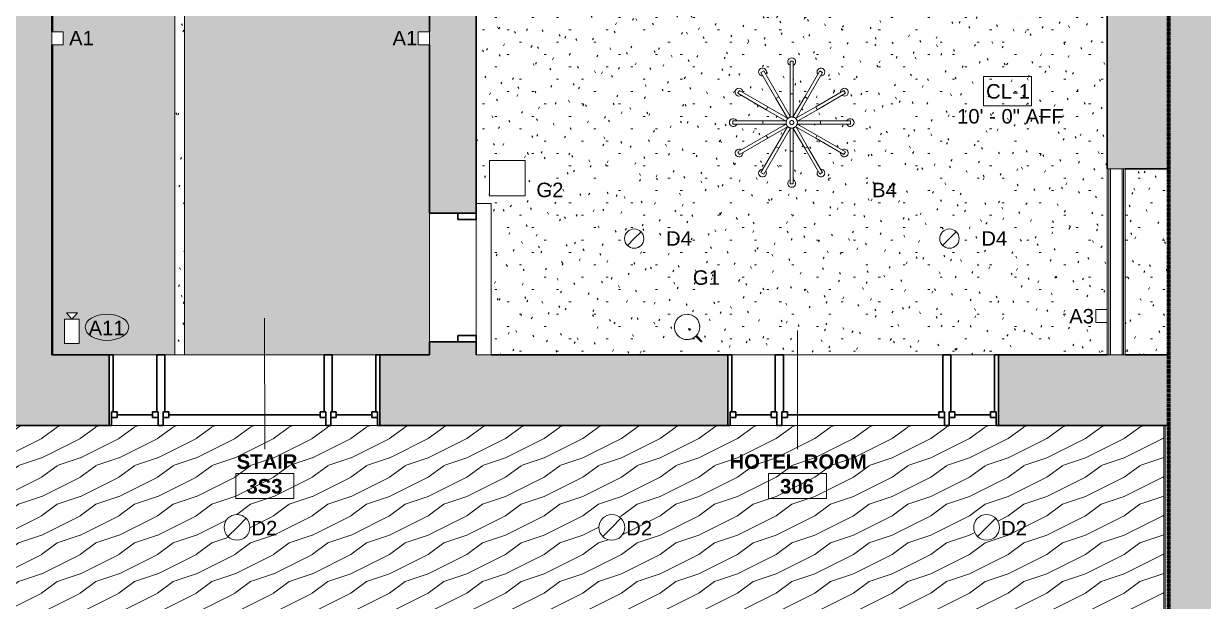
# Model space of a CAD drawing. Header units: inches. Extents: x -1176 to 1329, y -2524 to 978.
# Drawn here: x -353.6 to 12.6, y 29.9 to 209.3 of the extents above; entities that cross this region are included whole.
import ezdxf

# ---------------------------------------------------------------- set-up
doc = ezdxf.new("R2010")
doc.units = ezdxf.units.IN
doc.header["$MEASUREMENT"] = 0
doc.linetypes.add('Dash', pattern=[0.25, 0.125, -0.125])
for name, color, linetype, lineweight in [('A-ANNO-MATC', 214, 'Dash', 140), ('A-AREA-IDEN', 2, 'Continuous', 9), ('A-CLNG', 13, 'Continuous', 18), ('A-CLNG-IDEN', 151, 'Continuous', 9), ('A-CLNG-PATT', 13, 'Continuous', 18), ('A-DETL-GENF', 92, 'Continuous', 9), ('A-DOOR', 31, 'Continuous', 18), ('A-DOOR-FRAM', 31, 'Continuous', 30), ('A-GLAZ', 151, 'Continuous', 18), ('A-WALL', 113, 'Continuous', 18), ('A-WALL-PATT', 111, 'Continuous', 18), ('E-LITE-EQPM', 33, 'Continuous', 9), ('E-LITE-EQPM-IDEN', 33, 'Continuous', 9), ('I-WALL', 2, 'Continuous', 18), ('Q-SPCQ', 91, 'Continuous', 9), ('Q-SPCQ-IDEN', 132, 'Continuous', 9)]:
    doc.layers.add(name, color=color, linetype=linetype, lineweight=lineweight)
doc.styles.add('Arial', font='arial.ttf', dxfattribs={"height": 4.5})
doc.styles.add('Swis721 Lt BT', font='swissl.ttf', dxfattribs={"height": 4.5})
doc.styles.add('Swis721 Lt BT_B', font='', dxfattribs={"height": 4.5})
doc.styles.get('Swis721 Lt BT_B').set_extended_font_data('Swis721 Lt BT', bold=True)
pattern_1 = [(0, (0, 0), (15.36, 3.84), [0.634, -10.886, 0.634, -10.886, -61.44]), (0, (0, 0), (15.36, 3.84), [-23.04, 0.634, -22.406, 0.634, -10.886, -26.88]), (0, (0, 0), (15.36, 3.84), [-57.6, 0.634, -7.046, 0.634, -18.566]), (120, (5.76, 1.92), (-11.005538, 11.38215), [0.634, -10.886, 0.634, -10.886, -61.44]), (120, (5.76, 1.92), (-11.005538, 11.38215), [-23.04, 0.634, -22.406, 0.634, -10.886, -26.88]), (120, (5.76, 1.92), (-11.005538, 11.38215), [-57.6, 0.634, -7.046, 0.634, -18.566]), (240, (7.68, 9.6), (-4.354462, -15.22215), [0.634, -10.886, 0.634, -10.886, -61.44]), (240, (7.68, 9.6), (-4.354462, -15.22215), [-23.04, 0.634, -22.406, 0.634, -10.886, -26.88]), (240, (7.68, 9.6), (-4.354462, -15.22215), [-57.6, 0.634, -7.046, 0.634, -18.566])]

# ---------------------------------------------------------------- blocks, each defined once
blk = doc.blocks.new('Double Hung - side window 4_ 4_ x 5_ 6_-6975700-3rd Floor RCP')
at = {"layer": 'A-GLAZ', "color": 8, "lineweight": 30}
for p, q in [((-26, 11), (-25.25, 11)), ((-25.25, 6.75), (-25.25, 11)), ((25.25, 6.75), (25.25, 11)), ((26, 11), (25.25, 11)), ((-25.25, 8.5), (-25.25, 6.75)), ((-25.25, 8.5), (-23.5, 8.5)), ((-23.5, 8.5), (-23.5, 6.75)), ((-23.5, 7.625), (23.5, 7.625)), ((23.5, 8.5), (23.5, 6.75)), ((25.25, 8.5), (23.5, 8.5)), ((25.25, 8.5), (25.25, 6.75)), ((-25.25, 6.75), (-23.5, 6.75)), ((-25.25, 6.75), (-24.75, 6.75)), ((-24.75, -11), (-24.75, 6.75)), ((25.25, 6.75), (23.5, 6.75)), ((24.75, 6.75), (25.25, 6.75)), ((24.75, 6.75), (24.75, -11)), ((-24.75, -11), (-26, -11)), ((24.75, -11), (26, -11))]:
    blk.add_line(p, q, dxfattribs=at)
blk = doc.blocks.new('Double Hung - 16_ x  5_ 6_-6975701-3rd Floor RCP')
at = {"layer": 'A-GLAZ', "color": 8, "lineweight": 30}
for p, q in [((-6.75, 11), (-8, 11)), ((-6.75, 11), (-6.75, -6.75)), ((6.75, 11), (8, 11)), ((6.75, -6.75), (6.75, 11)), ((-7.25, -6.75), (-5.5, -6.75)), ((-7.25, -8.5), (-7.25, -6.75)), ((-7.25, -6.75), (-6.75, -6.75)), ((-7.25, -6.75), (-7.25, -11)), ((-5.5, -8.5), (-5.5, -6.75)), ((5.5, -8.5), (5.5, -6.75)), ((7.25, -6.75), (5.5, -6.75)), ((6.75, -6.75), (7.25, -6.75)), ((7.25, -8.5), (7.25, -6.75)), ((7.25, -6.75), (7.25, -11)), ((-7.25, -8.5), (-5.5, -8.5)), ((-5.5, -7.625), (5.5, -7.625)), ((7.25, -8.5), (5.5, -8.5)), ((-8, -11), (-7.25, -11)), ((8, -11), (7.25, -11))]:
    blk.add_line(p, q, dxfattribs=at)
blk = doc.blocks.new('Sconce Light - Sphere - Bedside Sconce-8114696-3rd Floor RCP')
at = {"layer": 'E-LITE-EQPM'}
for p, q in [((0, 6.3125), (-2, 6.3125)), ((-2, 6.3125), (-2, 2.8125)), ((2, 6.3125), (0, 6.3125)), ((2, 6.3125), (2, 2.8125)), ((-2, 2.8125), (0, 2.8125)), ((0, 2.8125), (2, 2.8125))]:
    blk.add_line(p, q, dxfattribs=at)
blk = doc.blocks.new('Iron_Chandelier_2145 - Iron_Chandelier_2145-6205901-3rd Floor RCP')
at = {"layer": 'E-LITE-EQPM'}
for p, q in [((-0.5, 19.02), (-0.5, 8.88)), ((0.5, 19.02), (-0.5, 19.02)), ((0.5, 8.88), (0.5, 19.02)), ((-8.69, 16.05), (-9.56, 15.55)), ((-9.56, 15.55), (-4.9, 7.49)), ((-4.04, 7.99), (-8.69, 16.05)), ((8.69, 16.05), (4.04, 7.99)), ((4.9, 7.49), (9.56, 15.55)), ((8.69, 16.05), (9.56, 15.55)), ((-16.72, 9.08), (-16.22, 9.94)), ((-16.72, 9.08), (-7.94, 4)), ((-7.44, 4.87), (-16.22, 9.94)), ((-4.04, 7.99), (-4.9, 7.49)), ((-4.9, 7.49), (-1.36, 1.36)), ((-0.5, 1.86), (-4.04, 7.99)), ((-0.5, 8.88), (-0.5, 2.41)), ((0.5, 8.88), (-0.5, 8.88)), ((0.5, 2.41), (0.5, 8.88)), ((4.04, 7.99), (0.5, 1.86)), ((1.36, 1.36), (4.9, 7.49)), ((4.04, 7.99), (4.9, 7.49)), ((16.22, 9.94), (7.44, 4.87)), ((7.94, 4), (16.72, 9.08)), ((16.22, 9.94), (16.72, 9.08)), ((-7.94, 4), (-7.44, 4.87)), ((-7.94, 4), (-2.34, 0.77)), ((-1.84, 1.64), (-7.44, 4.87)), ((7.44, 4.87), (1.84, 1.64)), ((2.34, 0.77), (7.94, 4)), ((7.44, 4.87), (7.94, 4)), ((-8.94, 0.5), (-18.25, 0.5)), ((-18.25, 0.5), (-18.25, -0.5)), ((-1.86, 0.5), (-8.94, 0.5)), ((-8.94, 0.5), (-8.94, -0.5)), ((-2.34, 0.77), (-1.69, 0.4)), ((-1.2, 1.27), (-1.84, 1.64)), ((-0.5, 2.41), (-0.5, 1.66)), ((0.5, 1.67), (0.5, 2.41)), ((1.84, 1.64), (1.19, 1.26)), ((1.69, 0.4), (2.34, 0.77)), ((8.94, 0.5), (1.86, 0.5)), ((18.25, 0.5), (8.94, 0.5)), ((8.94, 0.5), (8.94, -0.5)), ((18.25, 0.5), (18.25, -0.5)), ((-18.25, -0.5), (-8.94, -0.5)), ((-8.94, -0.5), (-1.86, -0.5)), ((-2.34, -0.77), (-7.94, -4)), ((-7.44, -4.87), (-1.84, -1.64)), ((-1.36, -1.36), (-4.9, -7.49)), ((-4.04, -7.99), (-0.5, -1.86)), ((-1.69, -0.4), (-2.34, -0.77)), ((-1.84, -1.64), (-1.19, -1.26)), ((-0.5, -1.67), (-0.5, -2.41)), ((-0.5, -2.41), (-0.5, -8.88)), ((0.5, -2.41), (0.5, -1.66)), ((0.5, -1.86), (4.04, -7.99)), ((0.5, -8.88), (0.5, -2.41)), ((1.2, -1.27), (1.84, -1.64)), ((4.9, -7.49), (1.36, -1.36)), ((2.34, -0.77), (1.69, -0.4)), ((1.84, -1.64), (7.44, -4.87)), ((1.86, -0.5), (8.94, -0.5)), ((7.94, -4), (2.34, -0.77)), ((8.94, -0.5), (18.25, -0.5)), ((-7.94, -4), (-16.72, -9.08)), ((-16.22, -9.94), (-7.44, -4.87)), ((-7.94, -4), (-7.44, -4.87)), ((7.44, -4.87), (7.94, -4)), ((7.44, -4.87), (16.22, -9.94)), ((16.72, -9.08), (7.94, -4)), ((-16.72, -9.08), (-16.22, -9.94)), ((-4.9, -7.49), (-9.56, -15.55)), ((-8.69, -16.05), (-4.04, -7.99)), ((-4.04, -7.99), (-4.9, -7.49)), ((-0.5, -8.88), (-0.5, -19.02)), ((0.5, -8.88), (-0.5, -8.88)), ((0.5, -19.02), (0.5, -8.88)), ((4.04, -7.99), (4.9, -7.49)), ((4.04, -7.99), (8.69, -16.05)), ((9.56, -15.55), (4.9, -7.49)), ((16.22, -9.94), (16.72, -9.08)), ((-8.69, -16.05), (-9.56, -15.55)), ((8.69, -16.05), (9.56, -15.55)), ((0.5, -19.02), (-0.5, -19.02))]:
    blk.add_line(p, q, dxfattribs=at)
at = {"layer": 'E-LITE-EQPM', "flags": 128}
for points in [[(-1.75, 0), (-1.75, 0.07), (-1.75, 0.14), (-1.74, 0.21), (-1.73, 0.28), (-1.72, 0.35), (-1.7, 0.42), (-1.68, 0.48), (-1.66, 0.55), (-1.64, 0.62), (-1.61, 0.68), (-1.59, 0.75), (-1.56, 0.81), (-1.52, 0.87), (-1.49, 0.93), (-1.45, 0.99), (-1.41, 1.05), (-1.36, 1.1), (-1.32, 1.16), (-1.27, 1.21), (-1.22, 1.26), (-1.17, 1.31), (-1.12, 1.35), (-1.06, 1.39), (-1.01, 1.44), (-0.95, 1.48), (-0.89, 1.51), (-0.83, 1.55), (-0.76, 1.58), (-0.7, 1.61), (-0.64, 1.63), (-0.57, 1.66), (-0.5, 1.68), (-0.44, 1.7), (-0.37, 1.71), (-0.3, 1.73), (-0.23, 1.74), (-0.16, 1.75), (-0.09, 1.75), (-0.02, 1.75), (0.05, 1.75), (0.12, 1.75), (0.19, 1.74), (0.26, 1.73), (0.33, 1.72), (0.4, 1.71), (0.47, 1.69), (0.53, 1.67), (0.6, 1.65), (0.67, 1.62), (0.73, 1.59), (0.79, 1.56), (0.85, 1.53), (0.92, 1.5), (0.97, 1.46), (1.03, 1.42), (1.09, 1.38), (1.14, 1.33), (1.19, 1.28), (1.24, 1.23), (1.29, 1.18), (1.34, 1.13), (1.38, 1.08), (1.43, 1.02), (1.46, 0.96), (1.5, 0.9), (1.54, 0.84), (1.57, 0.78), (1.6, 0.72), (1.63, 0.65), (1.65, 0.59), (1.67, 0.52), (1.69, 0.45), (1.71, 0.39), (1.72, 0.32), (1.74, 0.25), (1.74, 0.18), (1.75, 0.11), (1.75, 0.04), (1.75, 0)], [(1.75, 0), (1.75, -0.07), (1.75, -0.14), (1.74, -0.21), (1.73, -0.28), (1.72, -0.35), (1.7, -0.42), (1.68, -0.48), (1.66, -0.55), (1.64, -0.62), (1.61, -0.68), (1.59, -0.75), (1.56, -0.81), (1.52, -0.87), (1.49, -0.93), (1.45, -0.99), (1.41, -1.05), (1.36, -1.1), (1.32, -1.16), (1.27, -1.21), (1.22, -1.26), (1.17, -1.31), (1.12, -1.35), (1.06, -1.39), (1.01, -1.44), (0.95, -1.48), (0.89, -1.51), (0.83, -1.55), (0.76, -1.58), (0.7, -1.61), (0.64, -1.63), (0.57, -1.66), (0.5, -1.68), (0.44, -1.7), (0.37, -1.71), (0.3, -1.73), (0.23, -1.74), (0.16, -1.75), (0.09, -1.75), (0.02, -1.75), (-0.05, -1.75), (-0.12, -1.75), (-0.19, -1.74), (-0.26, -1.73), (-0.33, -1.72), (-0.4, -1.71), (-0.47, -1.69), (-0.53, -1.67), (-0.6, -1.65), (-0.67, -1.62), (-0.73, -1.59), (-0.79, -1.56), (-0.85, -1.53), (-0.92, -1.5), (-0.97, -1.46), (-1.03, -1.42), (-1.09, -1.38), (-1.14, -1.33), (-1.19, -1.28), (-1.24, -1.23), (-1.29, -1.18), (-1.34, -1.13), (-1.38, -1.08), (-1.43, -1.02), (-1.46, -0.96), (-1.5, -0.9), (-1.54, -0.84), (-1.57, -0.78), (-1.6, -0.72), (-1.63, -0.65), (-1.65, -0.59), (-1.67, -0.52), (-1.69, -0.45), (-1.71, -0.39), (-1.72, -0.32), (-1.74, -0.25), (-1.74, -0.18), (-1.75, -0.11), (-1.75, -0.04), (-1.75, 0)], [(-0.63, 0), (-0.63, 0.03), (-0.63, 0.05), (-0.62, 0.08), (-0.62, 0.1), (-0.62, 0.12), (-0.61, 0.15), (-0.6, 0.17), (-0.6, 0.2), (-0.59, 0.22), (-0.58, 0.24), (-0.57, 0.27), (-0.56, 0.29), (-0.55, 0.31), (-0.53, 0.33), (-0.52, 0.35), (-0.5, 0.38), (-0.49, 0.39), (-0.47, 0.41), (-0.46, 0.43), (-0.44, 0.45), (-0.42, 0.47), (-0.4, 0.48), (-0.38, 0.5), (-0.36, 0.51), (-0.34, 0.53), (-0.32, 0.54), (-0.3, 0.55), (-0.27, 0.57), (-0.25, 0.58), (-0.23, 0.59), (-0.2, 0.59), (-0.18, 0.6), (-0.16, 0.61), (-0.13, 0.61), (-0.11, 0.62), (-0.08, 0.62), (-0.06, 0.63), (-0.03, 0.63), (-0.01, 0.63), (0.02, 0.63), (0.04, 0.63), (0.07, 0.62), (0.09, 0.62), (0.12, 0.62), (0.14, 0.61), (0.17, 0.61), (0.19, 0.6), (0.21, 0.59), (0.24, 0.58), (0.26, 0.57), (0.28, 0.56), (0.31, 0.55), (0.33, 0.54), (0.35, 0.52), (0.37, 0.51), (0.39, 0.49), (0.41, 0.48), (0.43, 0.46), (0.45, 0.44), (0.46, 0.42), (0.48, 0.41), (0.5, 0.39), (0.51, 0.37), (0.52, 0.35), (0.54, 0.32), (0.55, 0.3), (0.56, 0.28), (0.57, 0.26), (0.58, 0.23), (0.59, 0.21), (0.6, 0.19), (0.61, 0.16), (0.61, 0.14), (0.62, 0.11), (0.62, 0.09), (0.62, 0.06), (0.63, 0.04), (0.63, 0.01), (0.63, 0)], [(0.63, 0), (0.63, -0.03), (0.63, -0.05), (0.62, -0.08), (0.62, -0.1), (0.62, -0.12), (0.61, -0.15), (0.6, -0.17), (0.6, -0.2), (0.59, -0.22), (0.58, -0.24), (0.57, -0.27), (0.56, -0.29), (0.55, -0.31), (0.53, -0.33), (0.52, -0.35), (0.5, -0.38), (0.49, -0.39), (0.47, -0.41), (0.46, -0.43), (0.44, -0.45), (0.42, -0.47), (0.4, -0.48), (0.38, -0.5), (0.36, -0.51), (0.34, -0.53), (0.32, -0.54), (0.3, -0.55), (0.27, -0.57), (0.25, -0.58), (0.23, -0.59), (0.2, -0.59), (0.18, -0.6), (0.16, -0.61), (0.13, -0.61), (0.11, -0.62), (0.08, -0.62), (0.06, -0.63), (0.03, -0.63), (0.01, -0.63), (-0.02, -0.63), (-0.04, -0.63), (-0.07, -0.62), (-0.09, -0.62), (-0.12, -0.62), (-0.14, -0.61), (-0.17, -0.61), (-0.19, -0.6), (-0.21, -0.59), (-0.24, -0.58), (-0.26, -0.57), (-0.28, -0.56), (-0.31, -0.55), (-0.33, -0.54), (-0.35, -0.52), (-0.37, -0.51), (-0.39, -0.49), (-0.41, -0.48), (-0.43, -0.46), (-0.45, -0.44), (-0.46, -0.42), (-0.48, -0.41), (-0.5, -0.39), (-0.51, -0.37), (-0.52, -0.35), (-0.54, -0.32), (-0.55, -0.3), (-0.56, -0.28), (-0.57, -0.26), (-0.58, -0.23), (-0.59, -0.21), (-0.6, -0.19), (-0.61, -0.16), (-0.61, -0.14), (-0.62, -0.11), (-0.62, -0.09), (-0.62, -0.06), (-0.63, -0.04), (-0.63, -0.01), (-0.63, 0)]]:
    blk.add_lwpolyline(points, dxfattribs=at)
at = {"layer": 'E-LITE-EQPM'}
for centre, start, end in [((0, 18.89), 90, 244.637), ((0, 18.89), 295.363, 90), ((-9.06, 15.7), 120, 274.637), ((-9.06, 15.7), 325.363, 120), ((9.06, 15.7), 60, 214.637), ((9.06, 15.7), 265.363, 60), ((-16.36, 9.44), 150, 304.637), ((-16.36, 9.44), 355.363, 150), ((16.36, 9.44), 30, 184.637), ((16.36, 9.44), 235.363, 30), ((-18.12, 0), 25.363, 180), ((-18.12, 0), 180, 334.637), ((18.12, 0), 0, 154.637), ((18.12, 0), 205.363, 0), ((-16.36, -9.44), 55.363, 210), ((-16.36, -9.44), 210, 4.637), ((16.36, -9.44), 175.363, 330), ((16.36, -9.44), 330, 124.637), ((-9.06, -15.7), 85.363, 240), ((9.06, -15.7), 300, 94.637), ((-9.06, -15.7), 240, 34.637), ((0, -18.89), 115.363, 270), ((0, -18.89), 270, 64.637), ((9.06, -15.7), 145.363, 300)]:
    blk.add_arc(centre, 1.21, start, end, dxfattribs=at)
blk = doc.blocks.new('Lighting_Pendants_Elesi-Luce_Quid_02820 - Quid_02820-7182509-3rd Floor RCP')
at = {"layer": 'A-DETL-GENF'}
for p, q in [((5.51, 5.51), (-5.51, 5.51)), ((-5.51, 5.51), (-5.51, -5.51)), ((-5.51, -5.51), (-5.51, 5.51)), ((-5.51, 5.51), (5.51, 5.51)), ((5.51, -5.51), (5.51, 5.51)), ((5.51, 5.51), (5.51, -5.51)), ((-5.51, -5.51), (5.51, -5.51)), ((5.51, -5.51), (-5.51, -5.51))]:
    blk.add_line(p, q, dxfattribs=at)
blk = doc.blocks.new('Lighting_Outside_Platek_flamingo-floor - 3050316_9W_LED_3000K_H1900mm_Floor-6784958-3rd Floor RCP')
at = {"layer": 'E-LITE-EQPM'}
for p, q in [((10, 0.18), (10.41, 0.18)), ((12.93, 0.18), (15.52, 0.18)), ((10.41, -0.21), (10, -0.21)), ((15.52, -0.21), (12.92, -0.21))]:
    blk.add_line(p, q, dxfattribs=at)
for centre, radius, start, end in [((9.02, 0), 3.94, 0, 180), ((9.02, -0.01), 3.94, 108.8033, 111.9844), ((9.02, -0.01), 3.94, 68.0156, 71.1967), ((9.02, 0), 3.94, 180, 0), ((9.02, -0.01), 3.94, 168.0937, 173.161), ((9.02, -0.01), 3.94, 127.822, 131.3135), ((10, -0.01), 0.197, 0, 180), ((9.02, -0.01), 3.94, 48.6865, 52.178), ((9.02, -0.01), 3.94, 6.839, 11.9063), ((9.02, -0.01), 3.94, 186.4519, 192.1397), ((9.02, -0.01), 3.94, 208.3017, 212.7015), ((9.02, -0.01), 3.94, 227.2675, 234.5311), ((9.02, -0.01), 3.94, 245.2753, 252.8493), ((10, -0.01), 0.197, 180, 360), ((9.02, -0.01), 3.94, 287.1507, 294.7247), ((9.02, -0.01), 3.94, 305.4689, 312.7325), ((9.02, -0.01), 3.94, 327.2985, 331.6983), ((9.02, -0.01), 3.94, 347.8603, 353.5481), ((9.02, -0.01), 3.94, 265.6002, 270), ((9.02, -0.01), 3.94, 270, 274.3998)]:
    blk.add_arc(centre, radius, start, end, dxfattribs=at)
blk = doc.blocks.new('L-Recessed Circular - Downlight - 6_-7313291-3rd Floor RCP')
at = {"layer": 'E-LITE-EQPM'}
for q in [(-2.12, -2.12), (2.12, 2.12)]:
    blk.add_line((0, 0), q, dxfattribs=at)
for start, end in [(360, 180), (180, 360)]:
    blk.add_arc((0, 0), 3, start, end, dxfattribs=at)
blk = doc.blocks.new('Security_Camera_-_Dome_6414 - 8_-0_ AFF-7476807-3rd Floor RCP')
at = {"layer": 'Q-SPCQ'}
for p, q in [((1.71, 5.14), (-1.71, 5.14)), ((0, 3.14), (-1.71, 5.14)), ((0, 3.14), (1.71, 5.14)), ((-2.27, 3.14), (2.27, 3.14)), ((-2.27, -4.36), (-2.27, 3.14)), ((2.27, -4.36), (2.27, 3.14)), ((-2.27, -4.36), (2.27, -4.36))]:
    blk.add_line(p, q, dxfattribs=at)
blk = doc.blocks.new('Single Flush - D2 3_ X 8_-8252916-3rd Floor RCP')
at = {"layer": 'A-DOOR-FRAM', "color": 8}
for p, q in [((-20, 1.5), (-20, 7.25)), ((-20, 7.25), (-18, 7.25)), ((-18, 1.5), (-18, 7.25)), ((18.000004, 1.5), (18.000004, 7.25)), ((18.000004, 7.25), (20.000004, 7.25)), ((20.000004, 1.5), (20.000004, 7.25)), ((-20, 1.5), (-18, 1.5)), ((18.000004, 1.5), (20.000004, 1.5))]:
    blk.add_line(p, q, dxfattribs=at)
blk = doc.blocks.new('Sconce Light - Sphere - 100W - 277V-7976488-3rd Floor RCP')
at = {"layer": 'E-LITE-EQPM'}
for p, q in [((0, 10), (-2, 10)), ((-2, 10), (-2, 6.5)), ((2, 10), (0, 10)), ((2, 10), (2, 6.5)), ((-2, 6.5), (0, 6.5)), ((0, 6.5), (2, 6.5))]:
    blk.add_line(p, q, dxfattribs=at)
blk = doc.blocks.new('Sconce Light - Sphere - 100W - 277V-7960179-3rd Floor RCP')
at = {"layer": 'E-LITE-EQPM'}
for p, q in [((0, 10.75), (-2, 10.75)), ((-2, 10.75), (-2, 7.25)), ((2, 10.75), (0, 10.75)), ((2, 10.75), (2, 7.25)), ((-2, 7.25), (0, 7.25)), ((0, 7.25), (2, 7.25))]:
    blk.add_line(p, q, dxfattribs=at)
blk = doc.blocks.new('L-Recessed Circular - Downlight - 8_ - OUTDOOR-8523709-3rd Floor RCP')
at = {"layer": 'E-LITE-EQPM'}
for q in [(-2.83, -2.83), (2.83, 2.83)]:
    blk.add_line((0, 0), q, dxfattribs=at)
for start, end in [(360, 180), (180, 360)]:
    blk.add_arc((0, 0), 4, start, end, dxfattribs=at)
blk = doc.blocks.new('Appliance_Specialty Equipment Tag - Standard-3515593-3rd Floor RCP')
at = {"layer": 'Q-SPCQ-IDEN'}
blk.add_ellipse((-0.0499, 0.0037), major_axis=(-0.1406, 0), ratio=0.600473, dxfattribs=at)
blk = doc.blocks.new('Room Tag - Room Name and Number-3379422-3rd Floor RCP')
at = {"layer": 'A-AREA-IDEN'}
for p, q in [((-0.1881, -0.1636), (-0.1881, -0.0018)), ((-0.1881, -0.0018), (0.1869, -0.0018)), ((0.1869, -0.0018), (-0.1881, -0.0018)), ((-0.1881, -0.0018), (-0.1881, -0.1636)), ((0.1869, -0.0018), (0.1869, -0.1636)), ((0.1869, -0.1636), (0.1869, -0.0018)), ((0.1869, -0.1636), (-0.1881, -0.1636)), ((-0.1881, -0.1636), (0.1869, -0.1636))]:
    blk.add_line(p, q, dxfattribs=at)

msp = doc.modelspace()

# ---------------------------------------------------------------- hatches: boundary and pattern name
at = {"layer": 'A-CLNG-PATT'}
h = msp.add_hatch(dxfattribs=at)
h.set_pattern_fill('FP_1', color=256, style=0, pattern_type=2)
h.set_pattern_definition(pattern_1)
h.paths.add_polyline_path([(-243.02, 106.47), (-227.57, 106.47), (-227.57, 202.72), (-231.07, 202.72), (-231.07, 206.72), (-227.57, 206.72), (-227.57, 268.32), (-231.07, 268.32), (-231.07, 272.32), (-227.57, 272.32), (-227.57, 281.52), (-229.51, 281.74), (-231.35, 282.38), (-233, 283.42), (-234.38, 284.8), (-235.42, 286.45), (-236.06, 288.29), (-236.27, 290.32), (-236.06, 292.17), (-235.42, 294.01), (-234.38, 295.66), (-233, 297.04), (-231.35, 298.08), (-229.51, 298.72), (-227.57, 298.94), (-227.57, 350.23), (-247.86, 350.23), (-248.08, 348.29), (-248.72, 346.45), (-249.76, 344.8), (-251.14, 343.42), (-252.79, 342.38), (-254.63, 341.74), (-256.57, 341.52), (-258.51, 341.74), (-260.35, 342.38), (-262, 343.42), (-263.38, 344.8), (-264.42, 346.45), (-265.06, 348.29), (-265.28, 350.23), (-303.64, 350.23), (-303.64, 106.47)], flags=0)
h.paths.add_polyline_path([(-340.78, 106.47), (-306.64, 106.47), (-306.64, 350.23), (-350.95, 350.23), (-350.95, 346.73), (-354.95, 346.73), (-354.95, 350.23), (-441.86, 350.23), (-442.08, 348.29), (-442.72, 346.45), (-443.76, 344.8), (-445.14, 343.42), (-446.79, 342.38), (-448.63, 341.74), (-450.57, 341.52), (-452.51, 341.74), (-454.35, 342.38), (-456, 343.42), (-457.38, 344.8), (-458.42, 346.45), (-459.06, 348.29), (-459.28, 350.23), (-478.45, 350.23), (-478.45, 346.73), (-482.45, 346.73), (-482.45, 350.23), (-538.2, 350.23), (-538.2, 346.73), (-542.2, 346.73), (-542.2, 350.23), (-570.07, 350.23), (-570.07, 303.12), (-542.2, 303.12), (-542.2, 306.62), (-538.2, 306.62), (-538.2, 303.12), (-482.45, 303.12), (-482.45, 306.62), (-478.45, 306.62), (-478.45, 303.12), (-457.03, 303.12), (-456.81, 305.06), (-456.17, 306.9), (-455.13, 308.55), (-453.75, 309.93), (-452.1, 310.97), (-450.26, 311.61), (-448.32, 311.83), (-446.38, 311.61), (-444.54, 310.97), (-442.89, 309.93), (-441.51, 308.55), (-440.47, 306.9), (-439.83, 305.06), (-439.61, 303.12), (-354.95, 303.12), (-354.95, 306.62), (-350.95, 306.62), (-350.95, 303.12), (-344.46, 303.12), (-344.46, 272.32), (-341.32, 272.32), (-341.32, 268.32), (-344.46, 268.32), (-344.46, 206.72), (-341.32, 206.72), (-341.32, 202.72), (-344.46, 202.72), (-344.46, 106.47)], flags=0)
h.paths.add_polyline_path([(-336.36, 110.04), (-340.78, 110.04), (-340.78, 117.41), (-336.36, 117.41)], flags=0)
h.paths.add_polyline_path([(-338.59, 117.58), (-340.14, 119.4), (-337.03, 119.4)], flags=0)
h.paths.add_polyline_path([(-266.65, 307.87), (-268.72, 308.31), (-270.63, 309.17), (-272.31, 310.38), (-273.73, 311.97), (-274.75, 313.75), (-275.41, 315.82), (-275.62, 317.82), (-275.4, 319.91), (-274.75, 321.9), (-273.71, 323.71), (-272.31, 325.26), (-270.61, 326.49), (-268.7, 327.35), (-266.65, 327.78), (-264.56, 327.78), (-262.51, 327.35), (-260.58, 326.48), (-258.91, 325.26), (-257.49, 323.67), (-256.46, 321.9), (-255.8, 319.83), (-255.59, 317.82), (-255.81, 315.74), (-256.46, 313.75), (-257.51, 311.94), (-258.98, 310.33), (-260.6, 309.15), (-262.51, 308.3), (-264.56, 307.87), (-266.51, 307.87)], flags=0)
h.paths.add_polyline_path([(-235.1, 336.55), (-233.55, 338.37), (-231.99, 336.55)], flags=0)
h.paths.add_polyline_path([(-231.35, 338.54), (-235.77, 338.54), (-235.77, 345.91), (-231.35, 345.91), (-231.35, 341.52)], flags=0)
h.paths.add_polyline_path([(-560.59, 340.06), (-563.71, 340.06), (-562.15, 341.88)], flags=0)
h.paths.add_polyline_path([(-563.71, 342.05), (-564.37, 342.05), (-564.37, 349.42), (-559.96, 349.42), (-559.96, 342.05), (-560.59, 342.05)], flags=0)
h = msp.add_hatch(dxfattribs=at)
h.set_pattern_fill('FP_1', color=256, style=0, pattern_type=2)
h.set_pattern_definition(pattern_1)
h.paths.add_polyline_path([(-303.64, 106.47), (-303.64, 350.23), (-306.64, 350.23), (-306.64, 106.47)], flags=0)
h = msp.add_hatch(dxfattribs=at)
h.set_pattern_fill('FP_1', color=256, style=0, pattern_type=2)
h.set_pattern_definition(pattern_1)
h.paths.add_polyline_path([(-208.45, 106.47), (-17.28, 106.47), (-17.28, 116.47), (-20.78, 116.47), (-20.78, 120.47), (-17.28, 120.47), (-17.28, 227.66), (-20.78, 227.66), (-20.78, 231.66), (-17.28, 231.66), (-17.28, 248.29), (-213.07, 248.29), (-213.07, 153.47), (-208.45, 153.47), (-208.45, 107.52)], flags=0)
h.paths.add_polyline_path([(1.72, 106.47), (1.72, 164.21), (-11.66, 164.21), (-11.66, 106.47)], flags=0)
h.paths.add_polyline_path([(-143.38, 110.6), (-143.48, 110.63), (-143.52, 110.66), (-145.04, 112.18), (-145.29, 111.97), (-145.4, 111.86), (-145.54, 111.8), (-145.68, 111.68), (-146.66, 111.28), (-146.83, 111.26), (-147.69, 111.16), (-147.82, 111.18), (-148, 111.16), (-148.3, 111.24), (-148.67, 111.29), (-149.01, 111.43), (-149.32, 111.51), (-149.48, 111.63), (-149.62, 111.68), (-150.45, 112.31), (-150.62, 112.55), (-151.06, 113.12), (-151.12, 113.26), (-151.23, 113.42), (-151.31, 113.73), (-151.45, 114.07), (-151.5, 114.44), (-151.58, 114.74), (-151.57, 114.93), (-151.58, 115.13), (-151.46, 116.1), (-151.41, 116.21), (-151.06, 117.06), (-150.95, 117.21), (-150.89, 117.34), (-150.71, 117.51), (-150.44, 117.88), (-150.07, 118.15), (-149.92, 118.31), (-149.8, 118.36), (-149.62, 118.5), (-148.67, 118.89), (-147.65, 119.03), (-146.63, 118.89), (-145.68, 118.5), (-144.86, 117.87), (-144.24, 117.06), (-143.85, 116.11), (-143.71, 115.09), (-143.86, 114.05), (-144.24, 113.12), (-144.38, 112.94), (-144.44, 112.82), (-144.59, 112.67), (-144.75, 112.46), (-143.21, 110.9), (-143.18, 110.8), (-143.21, 110.7), (-143.28, 110.63), (-143.33, 110.61)], flags=0)
h.paths.add_polyline_path([(-164.07, 139.52), (-164.85, 139.62), (-165.57, 139.92), (-166.19, 140.4), (-166.67, 141.02), (-166.97, 141.74), (-167.07, 142.52), (-166.97, 143.29), (-166.67, 144.02), (-166.19, 144.64), (-165.57, 145.11), (-164.85, 145.41), (-164.07, 145.52), (-163.29, 145.41), (-162.57, 145.11), (-161.95, 144.64), (-161.47, 144.02), (-161.17, 143.29), (-161.07, 142.52), (-161.17, 141.74), (-161.47, 141.02), (-161.95, 140.4), (-162.57, 139.92), (-163.29, 139.62)], flags=0)
h.paths.add_polyline_path([(-66.23, 139.52), (-67.01, 139.62), (-67.73, 139.92), (-68.35, 140.4), (-68.83, 141.02), (-69.13, 141.74), (-69.23, 142.52), (-69.13, 143.29), (-68.83, 144.02), (-68.35, 144.64), (-67.73, 145.11), (-67.01, 145.41), (-66.23, 145.52), (-65.45, 145.41), (-64.73, 145.11), (-64.11, 144.64), (-63.63, 144.02), (-63.33, 143.29), (-63.23, 142.52), (-63.33, 141.74), (-63.63, 141.02), (-64.11, 140.4), (-64.73, 139.92), (-65.45, 139.62)], flags=0)
h.paths.add_polyline_path([(-197.93, 155.78), (-208.96, 155.78), (-208.96, 166.8), (-197.93, 166.8)], flags=0)
h.paths.add_polyline_path([(-115.18, 158.47), (-115.89, 158.7), (-116.33, 159.31), (-116.33, 160.05), (-115.89, 160.66), (-115.68, 160.72), (-115.68, 176.7), (-123.28, 163.52), (-123.14, 163.36), (-123.08, 162.59), (-123.43, 161.97), (-124.11, 161.67), (-124.84, 161.82), (-125.34, 162.38), (-125.4, 163.15), (-125.05, 163.77), (-124.37, 164.07), (-124.15, 164.02), (-116.54, 177.2), (-130.38, 169.21), (-130.33, 169), (-130.64, 168.31), (-131.28, 167.94), (-132.02, 168.02), (-132.58, 168.52), (-132.73, 169.25), (-132.43, 169.93), (-131.78, 170.3), (-131.04, 170.23), (-130.88, 170.08), (-117.04, 178.06), (-132.26, 178.06), (-132.33, 177.86), (-132.93, 177.42), (-133.68, 177.42), (-134.28, 177.86), (-134.51, 178.56), (-134.28, 179.27), (-133.68, 179.71), (-132.93, 179.71), (-132.33, 179.27), (-132.26, 179.06), (-117.04, 179.06), (-130.89, 187.04), (-131.04, 186.9), (-131.81, 186.84), (-132.43, 187.2), (-132.73, 187.88), (-132.58, 188.61), (-132.02, 189.11), (-131.25, 189.17), (-130.64, 188.82), (-130.33, 188.13), (-130.38, 187.92), (-116.54, 179.93), (-124.15, 193.11), (-124.37, 193.06), (-125.05, 193.36), (-125.42, 194.01), (-125.34, 194.75), (-124.84, 195.31), (-124.11, 195.46), (-123.43, 195.16), (-123.06, 194.48), (-123.14, 193.77), (-123.28, 193.61), (-115.68, 180.43), (-115.68, 196.41), (-115.89, 196.47), (-116.33, 197.08), (-116.33, 197.82), (-115.89, 198.43), (-115.18, 198.66), (-114.47, 198.43), (-114.03, 197.82), (-114.03, 197.08), (-114.47, 196.47), (-114.68, 196.41), (-114.68, 180.43), (-107.07, 193.61), (-107.22, 193.77), (-107.28, 194.54), (-106.92, 195.16), (-106.24, 195.46), (-105.51, 195.31), (-105.01, 194.75), (-104.95, 193.98), (-105.31, 193.36), (-105.99, 193.06), (-106.2, 193.11), (-113.81, 179.93), (-99.98, 187.92), (-100.02, 188.13), (-99.72, 188.82), (-99.07, 189.19), (-98.33, 189.11), (-97.78, 188.61), (-97.62, 187.88), (-97.93, 187.2), (-98.57, 186.83), (-99.31, 186.9), (-99.48, 187.05), (-113.31, 179.06), (-98.1, 179.06), (-98.03, 179.27), (-97.43, 179.71), (-96.68, 179.71), (-96.08, 179.27), (-95.85, 178.56), (-96.08, 177.86), (-96.68, 177.42), (-97.43, 177.42), (-98.03, 177.86), (-98.1, 178.06), (-113.31, 178.06), (-99.46, 170.09), (-99.31, 170.23), (-98.54, 170.29), (-97.93, 169.93), (-97.62, 169.25), (-97.78, 168.52), (-98.33, 168.02), (-99.1, 167.96), (-99.72, 168.31), (-100.02, 169), (-99.98, 169.21), (-113.81, 177.2), (-106.2, 164.02), (-105.99, 164.07), (-105.31, 163.77), (-104.93, 163.12), (-105.01, 162.38), (-105.51, 161.82), (-106.24, 161.67), (-106.92, 161.97), (-107.3, 162.62), (-107.22, 163.36), (-107.07, 163.52), (-114.68, 176.7), (-114.68, 160.72), (-114.47, 160.66), (-114.03, 160.05), (-114.03, 159.3), (-114.47, 158.7), (-115.05, 158.51)], flags=0)
h.paths.add_polyline_path([(-66.23, 211.56), (-67.01, 211.67), (-67.73, 211.97), (-68.35, 212.44), (-68.83, 213.06), (-69.13, 213.79), (-69.23, 214.56), (-69.13, 215.34), (-68.83, 216.06), (-68.35, 216.69), (-67.73, 217.16), (-67.01, 217.46), (-66.23, 217.56), (-65.45, 217.46), (-64.73, 217.16), (-64.11, 216.69), (-63.63, 216.06), (-63.33, 215.34), (-63.23, 214.56), (-63.33, 213.79), (-63.63, 213.06), (-64.11, 212.44), (-64.73, 211.97), (-65.45, 211.67)], flags=0)
h.paths.add_polyline_path([(-164.07, 211.56), (-164.85, 211.67), (-165.57, 211.97), (-166.19, 212.44), (-166.67, 213.06), (-166.97, 213.79), (-167.07, 214.56), (-166.97, 215.34), (-166.67, 216.06), (-166.19, 216.69), (-165.57, 217.16), (-164.85, 217.46), (-164.07, 217.56), (-163.29, 217.46), (-162.57, 217.16), (-161.95, 216.69), (-161.47, 216.06), (-161.17, 215.34), (-161.07, 214.56), (-161.17, 213.79), (-161.47, 213.06), (-161.95, 212.44), (-162.57, 211.97), (-163.29, 211.67)], flags=0)
h = msp.add_hatch(dxfattribs=at)
h.set_pattern_fill('FP_3', color=256, style=0, pattern_type=2)
h.set_pattern_definition([(216.87, (4.8, 12), (35.999957, 24.000064), [6, -54]), (206.565, (12, 8.4), (-12.000093, -12.00052), [13.416, -13.416]), (198.435, (12, 2.4), (-23.99978, -12.000233), [7.589, -30.358])])
h.paths.add_polyline_path([(-20.23, 14.32), (0.29, 14.32), (0.29, 84.47), (-570.07, 84.47), (-570.07, 14.32), (-523.65, 14.32), (-523.65, 21.25), (-511.65, 21.25), (-511.65, 14.32), (-407.34, 14.32), (-407.34, 21.32), (-395.34, 21.32), (-395.34, 14.32), (-291.02, 14.32), (-291.02, 21.32), (-279.02, 21.32), (-279.02, 14.32), (-174.7, 14.32), (-174.7, 21.32), (-162.7, 21.32), (-162.7, 14.32), (-58.38, 14.32), (-58.38, 21.32), (-46.38, 21.32), (-46.38, 14.32), (-42.96, 14.32)], flags=0)
h.paths.add_polyline_path([(-517.65, 48.86), (-518.69, 49), (-519.65, 49.4), (-520.48, 50.03), (-521.12, 50.86), (-521.52, 51.83), (-521.65, 52.86), (-521.52, 53.9), (-521.12, 54.86), (-520.48, 55.69), (-519.65, 56.33), (-518.69, 56.72), (-517.65, 56.86), (-516.62, 56.72), (-515.65, 56.33), (-514.82, 55.69), (-514.19, 54.86), (-513.79, 53.9), (-513.65, 52.86), (-513.79, 51.83), (-514.19, 50.86), (-514.82, 50.03), (-515.65, 49.4), (-516.62, 49)], flags=0)
h.paths.add_polyline_path([(-403.65, 48.86), (-404.69, 49), (-405.65, 49.4), (-406.48, 50.03), (-407.12, 50.86), (-407.52, 51.83), (-407.65, 52.86), (-407.52, 53.9), (-407.12, 54.86), (-406.48, 55.69), (-405.65, 56.33), (-404.69, 56.72), (-403.65, 56.86), (-402.62, 56.72), (-401.65, 56.33), (-400.82, 55.69), (-400.19, 54.86), (-399.79, 53.9), (-399.65, 52.86), (-399.79, 51.83), (-400.19, 50.86), (-400.82, 50.03), (-401.65, 49.4), (-402.62, 49)], flags=0)
h.paths.add_polyline_path([(-287.34, 48.86), (-288.37, 49), (-289.34, 49.4), (-290.16, 50.03), (-290.8, 50.86), (-291.2, 51.83), (-291.34, 52.86), (-291.2, 53.9), (-290.8, 54.86), (-290.16, 55.69), (-289.34, 56.33), (-288.37, 56.72), (-287.34, 56.86), (-286.3, 56.72), (-285.34, 56.33), (-284.51, 55.69), (-283.87, 54.86), (-283.47, 53.9), (-283.34, 52.86), (-283.47, 51.83), (-283.87, 50.86), (-284.51, 50.03), (-285.34, 49.4), (-286.3, 49)], flags=0)
h.paths.add_polyline_path([(-171.02, 48.86), (-172.05, 49), (-173.02, 49.4), (-173.85, 50.03), (-174.48, 50.86), (-174.88, 51.83), (-175.02, 52.86), (-174.88, 53.9), (-174.48, 54.86), (-173.85, 55.69), (-173.02, 56.33), (-172.05, 56.72), (-171.02, 56.86), (-169.98, 56.72), (-169.02, 56.33), (-168.19, 55.69), (-167.55, 54.86), (-167.15, 53.9), (-167.02, 52.86), (-167.15, 51.83), (-167.55, 50.86), (-168.19, 50.03), (-169.02, 49.4), (-169.98, 49)], flags=0)
h.paths.add_polyline_path([(-54.7, 48.86), (-55.74, 49), (-56.7, 49.4), (-57.53, 50.03), (-58.17, 50.86), (-58.57, 51.83), (-58.7, 52.86), (-58.57, 53.9), (-58.17, 54.86), (-57.53, 55.69), (-56.7, 56.33), (-55.74, 56.72), (-54.7, 56.86), (-53.67, 56.72), (-52.7, 56.33), (-51.87, 55.69), (-51.24, 54.86), (-50.84, 53.9), (-50.7, 52.86), (-50.84, 51.83), (-51.24, 50.86), (-51.87, 50.03), (-52.7, 49.4), (-53.67, 49)], flags=0)
at = {"layer": 'A-WALL-PATT', "lineweight": 9}
h = msp.add_hatch(color=7, dxfattribs=at)
h.paths.add_polyline_path([(2.51, -1.17), (18.22, -1.17), (18.22, 814.52), (1.72, 814.52), (1.72, -1.17)], flags=0)
h.paths.add_polyline_path([(6.97, 425.61), (4.97, 425.61), (4.97, 450.11), (6.97, 450.11), (6.97, 428.36)], flags=0)
h.paths.add_polyline_path([(4.97, 471.43), (4.97, 495.93), (6.97, 495.93), (6.97, 471.43), (5.87, 471.43)], flags=0)
h = msp.add_hatch(color=7, dxfattribs=at)
h.paths.add_polyline_path([(-224.87, 106.47), (-213.07, 106.47), (-213.07, 110.47), (-227.57, 110.47), (-227.57, 106.47)], flags=0)
h.paths.add_polyline_path([(-227.57, 150.47), (-213.07, 150.47), (-213.07, 284.03), (-227.57, 284.03), (-227.57, 186.94)], flags=0)
h.paths.add_polyline_path([(-224.87, 290.61), (-213.07, 290.61), (-213.07, 306.23), (-227.57, 306.23), (-227.57, 290.61), (-227.31, 290.61)], flags=0)
h.paths.add_polyline_path([(-213.07, 346.23), (-213.07, 350.23), (-227.57, 350.23), (-227.57, 346.23), (-224.87, 346.23)], flags=0)
for points in [[(-344.82, 106.47), (-344.82, 290.32), (-357.82, 290.32), (-357.82, 106.47)], [(1.72, 164.21), (1.72, 255.29), (-17.28, 255.29), (-17.28, 164.21), (-11.66, 164.21)]]:
    msp.add_hatch(color=7, dxfattribs=at).paths.add_polyline_path(points, flags=0)
h = msp.add_hatch(color=7, dxfattribs=at)
h.paths.add_polyline_path([(-8.86, 84.47), (1.72, 84.47), (1.72, 106.47), (-51.02, 106.47), (-51.02, 84.47), (-20.23, 84.47)], flags=0)
h.paths.add_polyline_path([(-135.02, 84.47), (-135.02, 106.47), (-243.02, 106.47), (-243.02, 84.47), (-179.39, 84.47)], flags=0)
h.paths.add_polyline_path([(-327.02, 84.47), (-327.02, 106.47), (-421.72, 106.47), (-421.72, 84.47), (-406.77, 84.47)], flags=0)
h.paths.add_polyline_path([(-497.73, 84.47), (-493.72, 84.47), (-493.72, 106.47), (-570.07, 106.47), (-570.07, 84.47)], flags=0)

# ---------------------------------------------------------------- linework, layer by layer
at = {"layer": 'A-ANNO-MATC'}
msp.add_line((1.72, 857.52), (1.72, -90.48), dxfattribs=at)
at = {"layer": 'A-AREA-IDEN'}
for p, q in [((-278.76, 117.79), (-278.74, 77.16)), ((-113.41, 113.99), (-113.35, 77.16))]:
    msp.add_line(p, q, dxfattribs=at)
at = {"layer": 'A-CLNG'}
for p, q in [((-306.64, 350.23), (-306.64, 106.47)), ((-303.64, 106.47), (-303.64, 350.23)), ((-344.46, 206.72), (-344.46, 268.32)), ((-344.46, 106.47), (-344.46, 202.72))]:
    msp.add_line(p, q, dxfattribs=at)
for centre, radius, start, end in [((-164.07, 142.52), 3, 360, 180), ((-66.23, 142.52), 3, 360, 180), ((-164.07, 142.52), 3, 180, 360), ((-66.23, 142.52), 3, 180, 360), ((-287.34, 52.86), 4, 360, 180), ((-171.02, 52.86), 4, 360, 180), ((-54.7, 52.86), 4, 360, 180), ((-287.34, 52.86), 4, 180, 360), ((-171.02, 52.86), 4, 180, 360), ((-54.7, 52.86), 4, 180, 360)]:
    msp.add_arc(centre, radius, start, end, dxfattribs=at)
at = {"layer": 'A-CLNG-IDEN', "flags": 128}
msp.add_lwpolyline([(-55.61, 192.87), (-40.73, 192.87), (-40.73, 183.74), (-55.61, 183.74)], close=True, dxfattribs=at)
at = {"layer": 'A-WALL', "color": 8, "lineweight": 30}
for p, q in [((1.72, 106.47), (1.72, 350.23)), ((-213.07, 284.03), (-213.07, 150.47)), ((-344.82, 268.32), (-344.82, 206.72)), ((-227.57, 206.72), (-227.57, 268.32)), ((-17.28, 164.21), (-17.28, 227.66)), ((-344.82, 202.72), (-344.82, 106.47)), ((-227.57, 150.47), (-227.57, 202.72)), ((1.72, 164.21), (-11.66, 164.21)), ((-213.07, 150.47), (-227.57, 150.47)), ((-227.57, 106.47), (-227.57, 110.47)), ((-227.57, 110.47), (-213.07, 110.47)), ((-213.07, 110.47), (-213.07, 106.47)), ((-344.82, 106.47), (-327.02, 106.47)), ((-327.02, 106.47), (-327.02, 84.47)), ((-243.02, 84.47), (-243.02, 106.47)), ((-243.02, 106.47), (-227.57, 106.47)), ((-208.45, 106.47), (-135.02, 106.47)), ((-135.02, 106.47), (-135.02, 84.47)), ((-51.02, 84.47), (-51.02, 106.47)), ((-51.02, 106.47), (-17.28, 106.47)), ((-11.66, 106.47), (1.72, 106.47)), ((-327.02, 84.47), (-421.72, 84.47)), ((-135.02, 84.47), (-243.02, 84.47)), ((1.72, 84.47), (-51.02, 84.47)), ((1.72, -1.17), (1.72, 84.47))]:
    msp.add_line(p, q, dxfattribs=at)
at = {"layer": 'A-WALL', "color": 55}
msp.add_line((-11.66, 164.21), (-17.28, 164.21), dxfattribs=at)
at = {"layer": 'A-WALL'}
for p, q in [((-16.78, 164.21), (-16.78, 106.47)), ((-16.28, 164.21), (-16.28, 106.47)), ((-12.66, 164.21), (-12.66, 106.47)), ((-12.16, 164.21), (-12.16, 106.47)), ((-213.07, 153.47), (-208.45, 153.47)), ((-213.07, 110.47), (-213.07, 150.47)), ((-208.45, 153.47), (-208.45, 106.47)), ((-208.45, 106.47), (-213.07, 106.47)), ((-11.66, 106.47), (-17.28, 106.47))]:
    msp.add_line(p, q, dxfattribs=at)
at = {"layer": 'A-WALL', "lineweight": 9}
for p, q in [((-227.57, 150.47), (-227.57, 110.47)), ((-243.02, 106.47), (-327.02, 106.47)), ((-51.02, 106.47), (-135.02, 106.47)), ((-327.02, 84.47), (-243.02, 84.47)), ((-135.02, 84.47), (-51.02, 84.47)), ((0.29, -2.59), (0.29, 84.47)), ((0.72, -2.17), (0.72, 84.47))]:
    msp.add_line(p, q, dxfattribs=at)
at = {"layer": 'I-WALL'}
for p, q in [((-17.28, 120.47), (-17.28, 164.21)), ((-11.66, 164.21), (-11.66, 106.47)), ((-17.28, 106.47), (-17.28, 116.47))]:
    msp.add_line(p, q, dxfattribs=at)

# ---------------------------------------------------------------- block references
at = {"layer": 'A-AREA-IDEN', "xscale": 47.99999999999997, "yscale": 47.99999999999997, "zscale": 47.99999999999997}
for p in [(-278.71, 69.68), (-113.36, 69.68)]:
    msp.add_blockref('Room Tag - Room Name and Number-3379422-3rd Floor RCP', p, dxfattribs=at)
at = {"layer": 'A-DOOR', "rotation": 269.9999999999999}
msp.add_blockref('Single Flush - D2 3_ X 8_-8252916-3rd Floor RCP', (-220.32, 130.47), dxfattribs=at)
at = {"layer": 'A-GLAZ'}
for p in [(-319.02, 95.47), (-251.02, 95.47), (-127.02, 95.47), (-59.02, 95.47)]:
    msp.add_blockref('Double Hung - 16_ x  5_ 6_-6975701-3rd Floor RCP', p, dxfattribs=at)
at = {"layer": 'A-GLAZ', "rotation": 180}
for p in [(-285.02, 95.47), (-93.02, 95.47)]:
    msp.add_blockref('Double Hung - side window 4_ 4_ x 5_ 6_-6975700-3rd Floor RCP', p, dxfattribs=at)
at = {"layer": 'E-LITE-EQPM'}
for name, p, rotation in [('Sconce Light - Sphere - 100W - 277V-7976488-3rd Floor RCP', (-351.32, 204.72), 269.9999999999999), ('Sconce Light - Sphere - 100W - 277V-7960179-3rd Floor RCP', (-220.32, 204.72), 89.99999999999991), ('Lighting_Pendants_Elesi-Luce_Quid_02820 - Quid_02820-7182509-3rd Floor RCP', (-203.45, 161.29), 89.99999999999986), ('Lighting_Outside_Platek_flamingo-floor - 3050316_9W_LED_3000K_H1900mm_Floor-6784958-3rd Floor RCP', (-154.03, 121.47), 315.0000000000004), ('Sconce Light - Sphere - Bedside Sconce-8114696-3rd Floor RCP', (-14.47, 118.47), 89.99999999999991)]:
    msp.add_blockref(name, p, dxfattribs=dict(at, rotation=rotation))
for name, p in [('Iron_Chandelier_2145 - Iron_Chandelier_2145-6205901-3rd Floor RCP', (-115.18, 178.56)), ('L-Recessed Circular - Downlight - 6_-7313291-3rd Floor RCP', (-164.07, 142.52)), ('L-Recessed Circular - Downlight - 6_-7313291-3rd Floor RCP', (-66.23, 142.52)), ('L-Recessed Circular - Downlight - 8_ - OUTDOOR-8523709-3rd Floor RCP', (-287.34, 52.86)), ('L-Recessed Circular - Downlight - 8_ - OUTDOOR-8523709-3rd Floor RCP', (-171.02, 52.86)), ('L-Recessed Circular - Downlight - 8_ - OUTDOOR-8523709-3rd Floor RCP', (-54.7, 52.86))]:
    msp.add_blockref(name, p, dxfattribs=at)
at = {"layer": 'Q-SPCQ'}
msp.add_blockref('Security_Camera_-_Dome_6414 - 8_-0_ AFF-7476807-3rd Floor RCP', (-338.57, 114.32), dxfattribs=at)
at = {"layer": 'Q-SPCQ-IDEN', "xscale": 47.99999999999997, "yscale": 47.99999999999997, "zscale": 47.99999999999997}
msp.add_blockref('Appliance_Specialty Equipment Tag - Standard-3515593-3rd Floor RCP', (-325.29, 114.81), dxfattribs=at)

# ---------------------------------------------------------------- texts
at = {"layer": 'A-AREA-IDEN', "char_height": 4.5, "attachment_point": 1, "style": 'Swis721 Lt BT_B'}
for s, insert, width in [('STAIR', (-287.45, 75.54), 21.0585), ('HOTEL ROOM', (-134.48, 75.54), 51.0555), ('3S3', (-284.41, 67.88), 13.332), ('306', (-118.8, 67.88), 12.726)]:
    msp.add_mtext(s, dxfattribs=dict(at, insert=insert, width=width))
at = {"layer": 'A-CLNG-IDEN', "char_height": 4.5, "attachment_point": 1, "style": 'Swis721 Lt BT'}
for s, insert, width in [('CL-1', (-54.86, 190.5), 16.059), ('10\' - 0" AFF', (-63.86, 182.76), 37.875)]:
    msp.add_mtext(s, dxfattribs=dict(at, insert=insert, width=width))
at = {"layer": 'E-LITE-EQPM-IDEN', "char_height": 4.5, "attachment_point": 1, "style": 'Arial'}
for s, insert, width in [('A1', (-339.45, 207.02), 9.393), ('A1', (-239.08, 207.02), 9.393), ('G2', (-194.42, 159.89), 10.302), ('B4', (-90.24, 159.89), 9.393), ('D4', (-154.18, 144.81), 9.8475), ('D4', (-56.34, 144.81), 9.8475), ('G1', (-145.86, 132.68), 10.302), ('A3', (-29.06, 120.68), 9.393), ('D2', (-282.87, 54.87), 9.8475), ('D2', (-166.55, 54.87), 9.8475), ('D2', (-50.23, 54.87), 9.8475)]:
    msp.add_mtext(s, dxfattribs=dict(at, insert=insert, width=width))
at = {"layer": 'Q-SPCQ-IDEN', "insert": (-333.42, 117.04), "char_height": 4.5, "width": 13.635, "attachment_point": 1, "style": 'Arial'}
msp.add_mtext('A11', dxfattribs=at)

doc.saveas('drawing.dxf')
